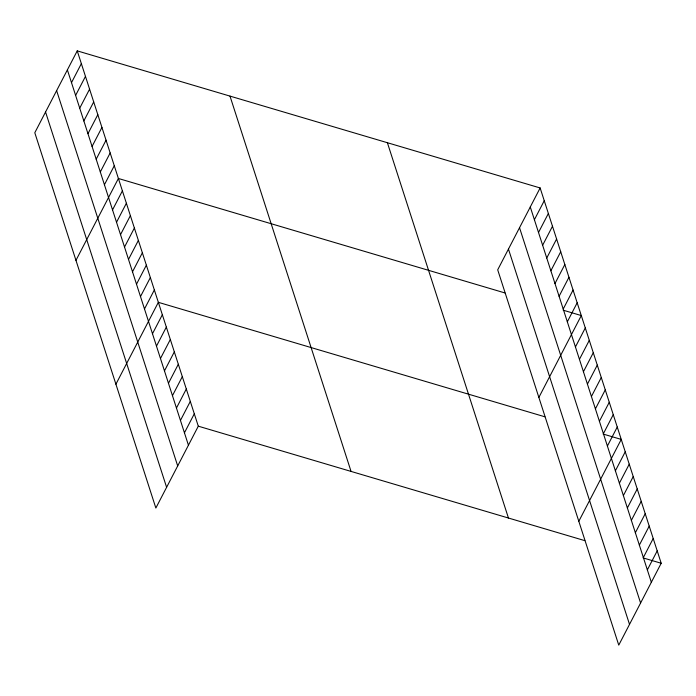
<?xml version="1.0" encoding="UTF-8"?>
<svg xmlns="http://www.w3.org/2000/svg" width="696" height="696" viewBox="0 0 696 696"><rect width="100%" height="100%" fill="white"/><g stroke="black" fill="none" stroke-linecap="round" stroke-linejoin="round"><path stroke-width="1.04" d="M77.239 50.869L34.8 132.745L155.861 508.045L198.299 426.178L77.239 50.869L540.139 187.955L661.2 563.255L618.761 645.131L497.701 269.822L540.139 187.955M71.497 82.65L81.354 63.632M75.612 95.413L85.469 76.395M79.727 108.167L89.584 89.158M83.842 120.93L93.699 101.912M87.957 133.693L97.814 114.675M92.072 146.456L101.929 127.438M96.187 159.21L106.053 140.192M100.311 171.973L110.168 152.955M104.426 184.736L114.283 165.718M75.96 260.348L118.398 178.481L504.922 292.938M112.534 209.879L122.392 190.861M116.528 222.268L126.385 203.249M120.521 234.648L130.378 215.63M124.523 247.036L134.38 228.018M128.516 259.417L138.374 240.398M132.51 271.805L142.367 252.787M136.503 284.194L146.36 265.176M140.496 296.574L150.353 277.556M144.49 308.963L154.347 289.945M115.91 384.201L158.349 302.325L544.872 416.791M152.485 333.732L162.342 314.714M156.478 346.112L166.335 327.103M160.471 358.501L170.329 339.483M164.465 370.89L174.322 351.871M168.467 383.27L178.324 364.252M172.46 395.659L182.317 376.64M176.453 408.039L186.31 389.02M180.447 420.428L190.304 401.409M184.44 432.816L194.297 413.798M534.398 219.727L544.255 200.709M538.513 232.49L548.37 213.472M542.636 245.253L552.493 226.235M546.752 258.007L556.609 238.989M550.867 270.77L560.724 251.752M554.982 283.533L564.839 264.515M559.097 296.287L568.954 277.278M563.212 309.05L573.069 290.032M567.327 321.813L577.184 302.795M538.861 397.425L581.299 315.558L563.212 310.199M575.435 346.956L585.293 327.938M579.437 359.345L589.294 340.327M583.431 371.725L593.288 352.707M587.424 384.114L597.281 365.095M591.417 396.502L601.274 377.484M595.411 408.883L605.268 389.864M599.413 421.271L609.27 402.253M603.406 433.651L613.263 414.633M607.399 446.04L617.256 427.022M578.811 521.278L621.25 439.411L603.162 434.052M615.386 470.809L625.243 451.791M619.379 483.198L629.245 464.18M623.381 495.578L633.238 476.56M627.374 507.967L637.231 488.949M631.368 520.347L641.225 501.329M635.361 532.736L645.218 513.718M639.354 545.116L649.211 526.106M643.356 557.505L653.213 538.487M647.35 569.893L657.207 550.875M198.299 426.178L584.823 540.644M643.113 557.905L661.2 563.255M530.282 206.964L651.343 582.274M519.529 227.705L640.59 603.014M508.454 249.081L629.515 624.39M387.385 142.715L508.445 518.024M229.993 96.109L351.054 471.418M67.382 69.887L188.433 445.196M56.628 90.628L177.689 465.937M45.553 112.004L166.605 487.304"/></g></svg>
